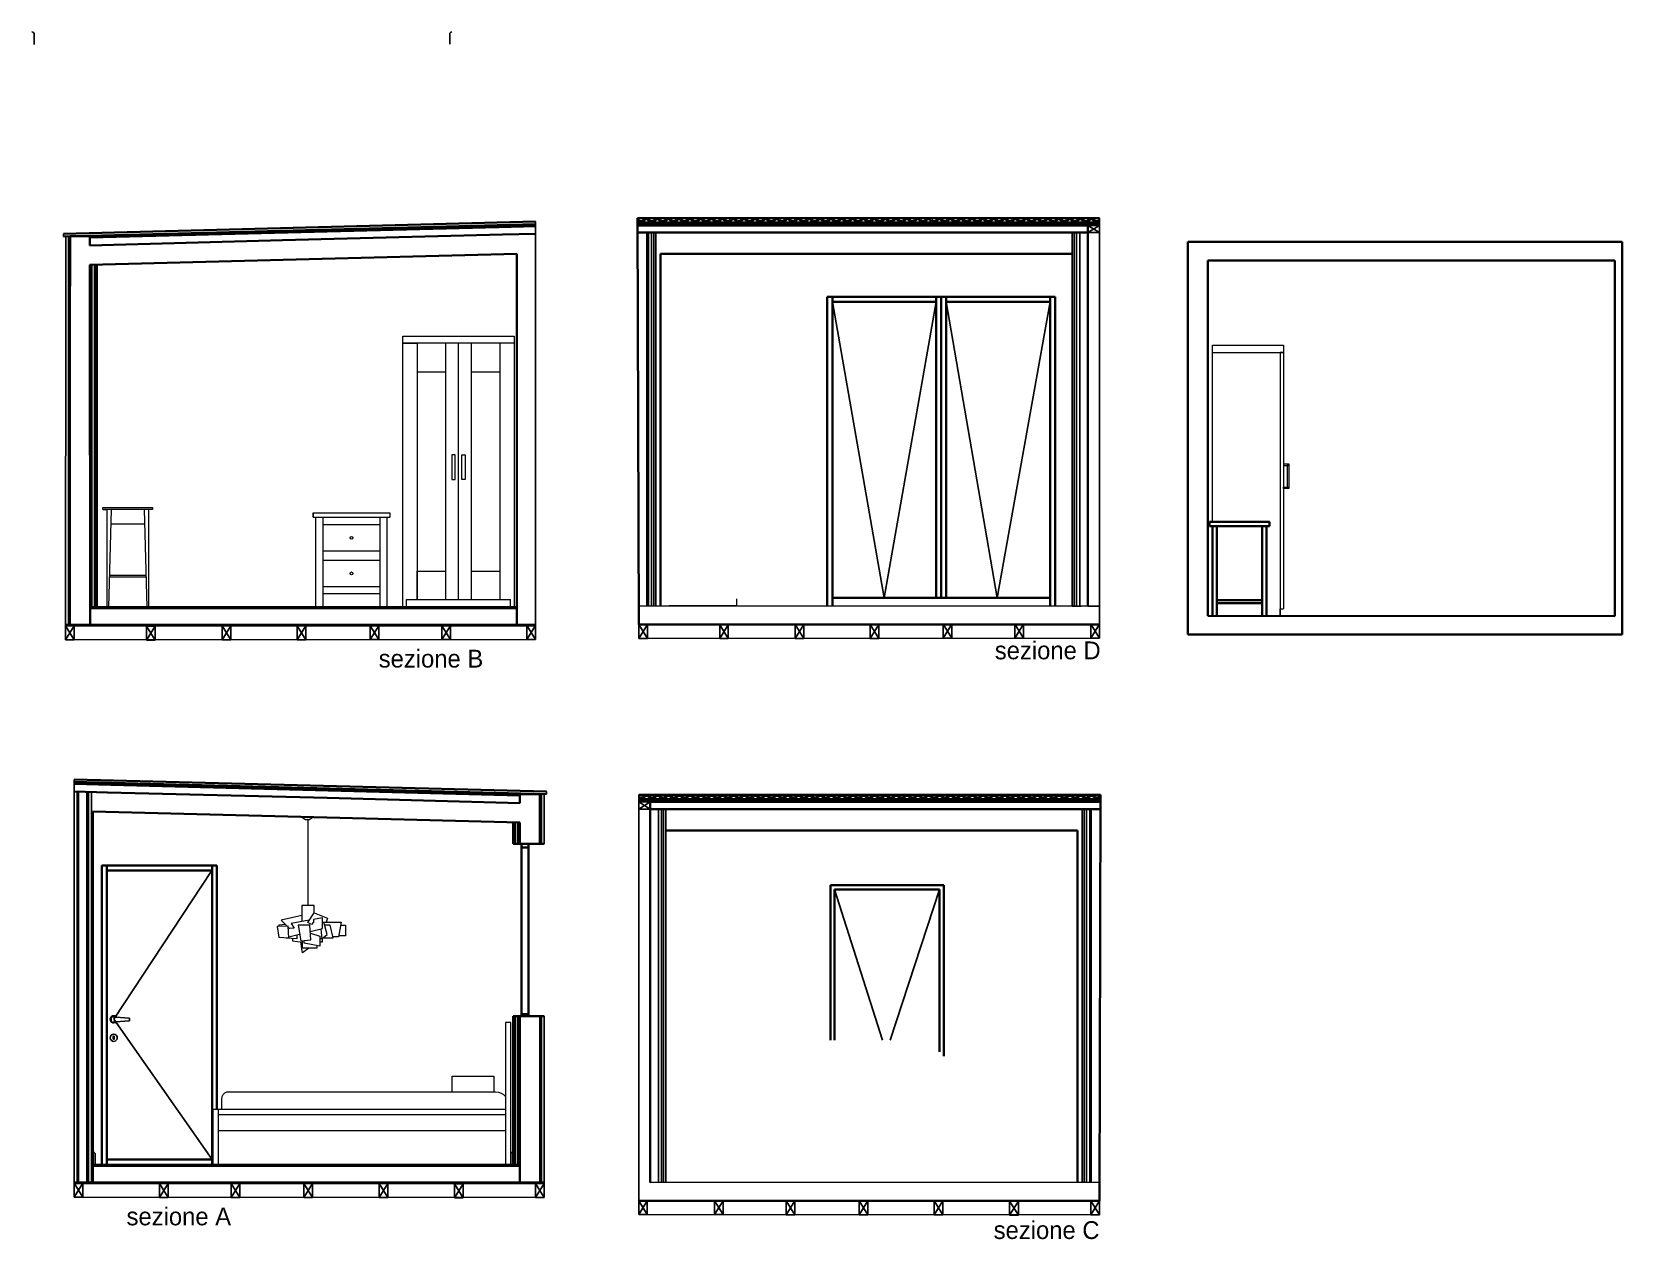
# Model space of a CAD drawing. Header units: millimetres. Extents: x -14534 to 38786, y 3807 to 47715.
# Drawn here: x 27617 to 38786, y 3807 to 12286 of the extents above; entities that cross this region are included whole.
import ezdxf

# ---------------------------------------------------------------- set-up
doc = ezdxf.new("R2010")
doc.units = ezdxf.units.MM
for name, color, linetype, lineweight in [('A-DETL', 6, 'Continuous', 25), ('A-DOOR-FULL', 4, 'Continuous', 25), ('A-ELEV-MBE1', 7, 'Continuous', 35), ('A-ELEV-MBE2', 4, 'Continuous', 25), ('A-FURN', 8, 'Continuous', 18), ('A-GLAZ-FULL', 4, 'Continuous', 25), ('A-WALL-FULL', 7, 'Continuous', 35)]:
    doc.layers.add(name, color=color, linetype=linetype, lineweight=lineweight)

msp = doc.modelspace()

# ---------------------------------------------------------------- hatches: boundary and pattern name
at = {"layer": 'A-ELEV-MBE1'}
h = msp.add_hatch(dxfattribs=at)
h.set_pattern_fill('ANSI31', color=256, scale=100, style=0)
h.set_pattern_definition([(45, (8474.479, -7111.299), (-8.838835, 8.838835), [])])
h.paths.add_polyline_path([(31872, 10946), (35114, 10946), (35114, 10931), (31872, 10931)])
h = msp.add_hatch(dxfattribs=at)
h.set_pattern_fill('ANSI31', color=256, scale=100, style=0)
h.set_pattern_definition([(45, (11477.317, -7111.299), (-8.838835, 8.838835), [])])
h.paths.add_polyline_path([(31872, 10946), (31872, 10931), (32030, 10931), (32030, 10946)])
h = msp.add_hatch(dxfattribs=at)
h.set_pattern_fill('ANSI31', color=256, scale=100, style=0)
h.set_pattern_definition([(45, (5109.219, -11159.904), (-8.8388348, 8.8388348), [])])
h.paths.add_polyline_path([(35121, 6897), (31879, 6897), (31879, 6882), (35121, 6882)])
h = msp.add_hatch(dxfattribs=at)
h.set_pattern_fill('ANSI31', color=256, scale=100, style=0)
h.set_pattern_definition([(45, (8112.057, -11159.904), (-8.838835, 8.838835), [])])
h.paths.add_polyline_path([(35121, 6897), (35121, 6882), (34963, 6882), (34963, 6897)])

# ---------------------------------------------------------------- linework, layer by layer
for p, q in [((31155, 8116), (31155, 10953)), ((35114, 10977), (35114, 10926)), ((27838, 10867), (27838, 10849)), ((27855, 10500), (27855, 10850)), ((27875, 10500), (27875, 10850)), ((31937, 8255), (31937, 10876)), ((31947, 8255), (31947, 10876)), ((31969, 8255), (31969, 10876)), ((31984, 8255), (31984, 10876)), ((31999, 8255), (31999, 10876)), ((34923, 8252), (34923, 10876)), ((34938, 8252), (34938, 10876)), ((34953, 8252), (34953, 10876)), ((34976, 8252), (34976, 10876)), ((35033, 10926), (35114, 10926)), ((35033, 10876), (35114, 10926)), ((35033, 10926), (35114, 10876)), ((35114, 10876), (35033, 10876)), ((35114, 10926), (35114, 10876)), ((35114, 8252), (35114, 10876)), ((27854, 8114), (27855, 10500)), ((27875, 8124), (27875, 10500)), ((27885, 10500), (27885, 8124)), ((35033, 8252), (31879, 8254)), ((35114, 8252), (35114, 8028)), ((27854, 8016), (27854, 8114)), ((27915, 8114), (27854, 8114)), ((27854, 8114), (27915, 8016)), ((27915, 8114), (27854, 8016)), ((27875, 8124), (27855, 8124)), ((27885, 8124), (27875, 8124)), ((27885, 8124), (31155, 8124)), ((27915, 8016), (27915, 8114)), ((28423, 8014), (28423, 8112)), ((28484, 8112), (28423, 8112)), ((28423, 8112), (28484, 8014)), ((28484, 8112), (28423, 8014)), ((28484, 8014), (28484, 8112)), ((28954, 8016), (28954, 8114)), ((29015, 8114), (28954, 8114)), ((28954, 8114), (29015, 8016)), ((29015, 8114), (28954, 8016)), ((29015, 8016), (29015, 8114)), ((29481, 8016), (29481, 8114)), ((29541, 8114), (29481, 8114)), ((29481, 8114), (29541, 8016)), ((29541, 8114), (29481, 8016)), ((29541, 8016), (29541, 8114)), ((29992, 8017), (29992, 8115)), ((30053, 8115), (29992, 8115)), ((29992, 8115), (30053, 8017)), ((30053, 8115), (29992, 8017)), ((30053, 8017), (30053, 8115)), ((30496, 8017), (30496, 8115)), ((30557, 8115), (30496, 8115)), ((30496, 8115), (30557, 8017)), ((30557, 8115), (30496, 8017)), ((30557, 8017), (30557, 8115)), ((31024, 8124), (31034, 8124)), ((31094, 8018), (31094, 8116)), ((31155, 8116), (31094, 8116)), ((31094, 8116), (31155, 8018)), ((31155, 8116), (31094, 8018)), ((31155, 8018), (31155, 8116)), ((31879, 8026), (31879, 8124)), ((31940, 8124), (31879, 8124)), ((31879, 8124), (31940, 8026)), ((31940, 8124), (31879, 8026)), ((31940, 8026), (31940, 8124)), ((32448, 8024), (32448, 8122)), ((32508, 8122), (32448, 8122)), ((32448, 8122), (32508, 8024)), ((32508, 8122), (32448, 8024)), ((32508, 8024), (32508, 8122)), ((32978, 8026), (32978, 8124)), ((33039, 8124), (32978, 8124)), ((32978, 8124), (33039, 8026)), ((33039, 8124), (32978, 8026)), ((33039, 8026), (33039, 8124)), ((33505, 8026), (33505, 8124)), ((33566, 8124), (33505, 8124)), ((33505, 8124), (33566, 8026)), ((33566, 8124), (33505, 8026)), ((33566, 8026), (33566, 8124)), ((34017, 8027), (34017, 8125)), ((34077, 8125), (34017, 8125)), ((34017, 8125), (34077, 8027)), ((34077, 8125), (34017, 8027)), ((34077, 8027), (34077, 8125)), ((34521, 8027), (34521, 8125)), ((34581, 8125), (34521, 8125)), ((34521, 8125), (34581, 8027)), ((34581, 8125), (34521, 8027)), ((34581, 8027), (34581, 8125)), ((35054, 8027), (35054, 8125)), ((35115, 8125), (35054, 8125)), ((35054, 8125), (35115, 8027)), ((35115, 8125), (35054, 8027)), ((35115, 8027), (35115, 8125)), ((27854, 8016), (27915, 8016)), ((31094, 8018), (27885, 8016)), ((28423, 8014), (28484, 8014)), ((28954, 8016), (29015, 8016)), ((29481, 8016), (29541, 8016)), ((29992, 8017), (30053, 8017)), ((30496, 8017), (30557, 8017)), ((31094, 8018), (31155, 8018)), ((31879, 8026), (31940, 8026)), ((35114, 8028), (31909, 8026)), ((32448, 8024), (32508, 8024)), ((32978, 8026), (33039, 8026)), ((33505, 8026), (33566, 8026)), ((34017, 8027), (34077, 8027)), ((34521, 8027), (34581, 8027)), ((35054, 8027), (35115, 8027)), ((27915, 4199), (27915, 7036)), ((27935, 4207), (27935, 6950)), ((27945, 4207), (27945, 6949)), ((28004, 4207), (28004, 6948)), ((28014, 4207), (28014, 6948)), ((28036, 4207), (28036, 6947)), ((31195, 6582), (31195, 6933)), ((31215, 6582), (31215, 6932)), ((31232, 6950), (31232, 6932)), ((31879, 6928), (31879, 6877)), ((31960, 6877), (31879, 6877)), ((31879, 6877), (31879, 6827)), ((31960, 6827), (31879, 6877)), ((31960, 6877), (31879, 6827)), ((31879, 4204), (31879, 6827)), ((31879, 6827), (31960, 6827)), ((32017, 4204), (32017, 6827)), ((32039, 4204), (32039, 6827)), ((32054, 4204), (32054, 6827)), ((32069, 4204), (32069, 6827)), ((34993, 4206), (34993, 6827)), ((35008, 4206), (35008, 6827)), ((35023, 4206), (35023, 6827)), ((35046, 4206), (35046, 6827)), ((35056, 4206), (35056, 6827)), ((31185, 5372), (31185, 4207)), ((31195, 4207), (31195, 5372)), ((31215, 4197), (31215, 5372)), ((28061, 4409), (28061, 4331)), ((30981, 4329), (30981, 4409)), ((31185, 4207), (27915, 4207)), ((27915, 4101), (27915, 4199)), ((27915, 4199), (27976, 4199)), ((27976, 4199), (27915, 4101)), ((27915, 4199), (27976, 4101)), ((27976, 4101), (27976, 4199)), ((28046, 4207), (28036, 4207)), ((28513, 4100), (28513, 4198)), ((28513, 4198), (28574, 4198)), ((28574, 4198), (28513, 4100)), ((28513, 4198), (28574, 4100)), ((28574, 4100), (28574, 4198)), ((29017, 4100), (29017, 4197)), ((29017, 4197), (29077, 4197)), ((29077, 4197), (29017, 4100)), ((29017, 4197), (29077, 4100)), ((29077, 4100), (29077, 4197)), ((29528, 4099), (29528, 4197)), ((29528, 4197), (29589, 4197)), ((29589, 4197), (29528, 4099)), ((29528, 4197), (29589, 4099)), ((29589, 4099), (29589, 4197)), ((30055, 4099), (30055, 4197)), ((30055, 4197), (30116, 4197)), ((30116, 4197), (30055, 4099)), ((30055, 4197), (30116, 4099)), ((30116, 4099), (30116, 4197)), ((30586, 4097), (30586, 4195)), ((30586, 4195), (30646, 4195)), ((30646, 4195), (30586, 4097)), ((30586, 4195), (30646, 4097)), ((30646, 4097), (30646, 4195)), ((31155, 4099), (31155, 4197)), ((31155, 4197), (31215, 4197)), ((31215, 4197), (31155, 4099)), ((31155, 4197), (31215, 4099)), ((31185, 4207), (31195, 4207)), ((31195, 4207), (31215, 4207)), ((31215, 4099), (31215, 4197)), ((31879, 4204), (31879, 4075)), ((31960, 4204), (35114, 4206)), ((27976, 4101), (27915, 4101)), ((27976, 4101), (31185, 4099)), ((28574, 4100), (28513, 4100)), ((29077, 4100), (29017, 4100)), ((29589, 4099), (29528, 4099)), ((30116, 4099), (30055, 4099)), ((30646, 4097), (30586, 4097)), ((31215, 4099), (31155, 4099)), ((31879, 3979), (31879, 4077)), ((31879, 4077), (31939, 4077)), ((31939, 4077), (31879, 3979)), ((31879, 4077), (31939, 3979)), ((31939, 3979), (31939, 4077)), ((32412, 3979), (32412, 4077)), ((32412, 4077), (32472, 4077)), ((32472, 4077), (32412, 3979)), ((32412, 4077), (32472, 3979)), ((32472, 3979), (32472, 4077)), ((32915, 3978), (32915, 4076)), ((32915, 4076), (32976, 4076)), ((32976, 4076), (32915, 3978)), ((32915, 4076), (32976, 3978)), ((32976, 3978), (32976, 4076)), ((33427, 3977), (33427, 4075)), ((33427, 4075), (33487, 4075)), ((33487, 4075), (33427, 3977)), ((33427, 4075), (33487, 3977)), ((33487, 3977), (33487, 4075)), ((33954, 3977), (33954, 4075)), ((33954, 4075), (34014, 4075)), ((34014, 4075), (33954, 3977)), ((33954, 4075), (34014, 3977)), ((34014, 3977), (34014, 4075)), ((34484, 3976), (34484, 4074)), ((34484, 4074), (34545, 4074)), ((34545, 4074), (34484, 3976)), ((34484, 4074), (34545, 3976)), ((34545, 3976), (34545, 4074)), ((35053, 3977), (35053, 4075)), ((35053, 4075), (35114, 4075)), ((35114, 4075), (35053, 3977)), ((35053, 4075), (35114, 3977)), ((35114, 3977), (35114, 4075)), ((31879, 3979), (35083, 3977)), ((31939, 3979), (31879, 3979)), ((32472, 3979), (32412, 3979)), ((32976, 3978), (32915, 3978)), ((33487, 3977), (33427, 3977)), ((34014, 3977), (33954, 3977)), ((34545, 3976), (34484, 3976)), ((35114, 3977), (35053, 3977))]:
    msp.add_line(p, q)
for points in [[(34923, 8252), (34938, 8252), (34953, 8252), (34976, 8252), (34986, 8252)], [(35114, 8252), (35033, 8252)]]:
    msp.add_lwpolyline(points)
for centre, start, end in [((28046, 4402), 25.4293, 90.3196), ((30996, 4402), 89.6804, 154.5706)]:
    msp.add_arc(centre, 16.5, start, end)
at = {"layer": 'A-DETL'}
for p, q in [((27632, 12196), (27632, 12276)), ((30552, 12276), (30552, 12198))]:
    msp.add_line(p, q, dxfattribs=at)
for centre, start, end in [((27617, 12269), 25.4294, 90.3196), ((30567, 12269), 89.6804, 154.5707)]:
    msp.add_arc(centre, 16.5, start, end, dxfattribs=at)
at = {"layer": 'A-DOOR-FULL'}
for p, q in [((28173, 5369), (28173, 5330)), ((28303, 5359), (28173, 5369)), ((28303, 5339), (28173, 5330)), ((28303, 5359), (28303, 5339))]:
    msp.add_line(p, q, dxfattribs=at)
msp.add_lwpolyline([(28188, 5229), (28188, 5213, 1), (28196, 5213), (28196, 5228, 0.937392), (28188, 5229, 1)], format="xyb", dxfattribs=at)
msp.add_circle((28192, 5221), 25, dxfattribs=at)
for start, end in [(139.5658, 220.4342), (37.6575, 134.1429), (234.4239, 313.7757)]:
    msp.add_arc((28192, 5351), 25, start, end, dxfattribs=at)
at = {"layer": 'A-ELEV-MBE1'}
for p, q in [((27838, 10867), (31155, 10953)), ((35114, 10977), (31871, 10977)), ((31879, 8124), (31871, 10977)), ((31876, 10965), (31871, 10962)), ((32257, 10964), (32253, 10961)), ((32295, 10964), (32299, 10961)), ((33362, 10964), (33366, 10961)), ((33934, 10964), (33930, 10961)), ((33972, 10964), (33976, 10961)), ((27838, 10849), (31155, 10935)), ((27885, 10500), (27885, 10850)), ((27885, 10850), (28025, 10850)), ((28025, 10850), (30896, 10924)), ((28025, 10840), (30896, 10914)), ((28025, 10850), (28025, 10786)), ((29377, 10822), (30923, 10861)), ((30896, 10914), (30896, 10924)), ((30898, 10914), (30899, 10924)), ((30898, 10914), (31155, 10921)), ((30899, 10924), (31155, 10931)), ((30923, 10861), (31155, 10867)), ((32030, 10931), (31872, 10931)), ((32030, 10926), (31872, 10926)), ((32030, 10876), (31872, 10876)), ((31873, 10946), (31893, 10946)), ((35114, 10946), (31893, 10946)), ((35114, 10931), (31893, 10931)), ((35033, 10926), (31893, 10926)), ((35033, 10876), (31893, 10876)), ((32088, 10876), (32038, 10876)), ((33014, 10876), (32964, 10876)), ((33946, 10876), (33896, 10876)), ((34888, 10876), (34838, 10876)), ((35033, 10926), (35033, 8252)), ((28025, 10786), (29377, 10822)), ((29381, 10685), (31024, 10727)), ((31024, 10727), (31024, 8124)), ((34923, 10726), (32033, 10726)), ((32033, 8254), (32033, 10726)), ((28025, 10650), (29381, 10685)), ((28025, 10650), (28025, 10500)), ((28025, 10500), (28026, 8124)), ((33203, 8255), (33203, 10425)), ((33203, 10425), (33968, 10425)), ((33239, 10425), (33239, 8900)), ((33239, 10390), (33968, 10390)), ((33239, 8255), (33239, 10390)), ((33239, 10389), (33239, 10354)), ((33968, 10425), (34803, 10425)), ((33968, 10425), (33968, 8310)), ((34003, 8310), (34003, 10425)), ((34039, 10390), (34039, 10425)), ((34039, 10425), (34039, 8310)), ((34768, 10390), (34039, 10390)), ((34768, 8252), (34768, 10425)), ((34803, 10425), (34803, 8252)), ((33239, 8310), (34768, 8310)), ((31024, 8248), (28026, 8246)), ((31024, 8238), (28026, 8236)), ((31879, 8254), (31879, 8254)), ((27885, 8114), (31155, 8116)), ((35114, 8124), (31879, 8124)), ((31909, 8124), (35114, 8124)), ((31232, 6950), (27915, 7036)), ((31232, 6932), (27915, 7018)), ((28171, 7007), (27915, 7014)), ((28171, 6997), (27915, 7004)), ((28147, 6944), (27915, 6950)), ((29692, 6905), (28147, 6944)), ((28171, 6997), (28171, 7007)), ((31045, 6933), (28174, 7007)), ((28174, 6997), (28174, 7007)), ((31045, 6923), (28174, 6997)), ((31185, 6933), (31045, 6933)), ((31045, 6933), (31045, 6869)), ((31185, 6582), (31185, 6933)), ((31879, 6928), (35121, 6928)), ((35114, 4075), (35121, 6928)), ((31045, 6869), (29692, 6905)), ((31879, 6897), (35100, 6897)), ((31879, 6882), (35100, 6882)), ((31960, 6877), (35100, 6877)), ((31960, 6877), (31960, 4204)), ((31960, 6827), (35100, 6827)), ((32105, 6827), (32155, 6827)), ((33021, 6916), (33017, 6913)), ((33047, 6827), (33097, 6827)), ((33059, 6916), (33063, 6913)), ((33631, 6916), (33627, 6913)), ((33978, 6827), (34028, 6827)), ((34697, 6916), (34694, 6913)), ((34736, 6916), (34739, 6913)), ((34905, 6827), (34955, 6827)), ((34963, 6882), (35121, 6882)), ((34963, 6877), (35121, 6877)), ((34963, 6827), (35121, 6827)), ((35120, 6897), (35100, 6897)), ((35117, 6917), (35121, 6914)), ((29689, 6768), (28046, 6810)), ((28046, 6810), (28046, 4207)), ((31045, 6733), (29689, 6768)), ((31045, 6733), (31045, 6582)), ((32069, 6677), (34960, 6677)), ((34960, 4206), (34960, 6677)), ((30996, 6582), (31215, 6582)), ((31105, 6582), (31055, 6583)), ((31055, 5372), (31055, 6582)), ((31105, 6557), (31055, 6557)), ((31105, 5372), (31105, 6582)), ((31105, 5372), (31105, 6582)), ((28108, 6432), (28917, 6432)), ((28108, 4331), (28108, 6432)), ((28143, 6432), (28143, 4331)), ((28882, 6396), (28143, 6396)), ((28883, 4331), (28883, 6432)), ((28917, 6432), (28917, 4719)), ((33225, 5204), (33225, 6293)), ((33225, 6293), (33522, 6293)), ((33255, 6263), (33992, 6263)), ((33255, 5204), (33255, 6263)), ((33522, 6293), (34022, 6293)), ((33992, 5123), (33992, 6263)), ((34022, 5093), (34022, 6293)), ((30996, 5372), (31215, 5372)), ((31044, 5372), (31043, 4207)), ((31105, 5387), (31055, 5387)), ((31105, 5387), (31055, 5387)), ((31105, 5372), (31055, 5372)), ((28883, 4366), (28143, 4366)), ((28046, 4331), (31043, 4329)), ((28046, 4321), (31043, 4319)), ((31185, 4197), (27915, 4199)), ((35114, 4206), (35114, 4206)), ((35083, 4075), (31879, 4077)), ((31879, 4075), (35114, 4075))]:
    msp.add_line(p, q, dxfattribs=at)
for centre, radius, start, end in [((31895, 10980), 29.7, 216.8547, 320.5759), ((31895, 10980), 24.7, 217.0609, 320.5759), ((31933, 10949), 24.7, 39.4241, 140.5759), ((31933, 10949), 19.7, 39.4241, 140.5759), ((31971, 10980), 29.7, 219.4241, 320.5759), ((31971, 10980), 24.7, 219.4241, 320.5759), ((32009, 10949), 24.7, 39.4241, 140.5759), ((32009, 10949), 19.7, 39.4241, 140.5759), ((32048, 10980), 29.7, 219.4241, 320.5759), ((32048, 10980), 24.7, 219.4241, 320.5759), ((32086, 10949), 24.7, 39.4241, 140.5759), ((32086, 10949), 19.7, 39.4241, 140.5759), ((32124, 10980), 29.7, 219.4241, 320.5759), ((32124, 10980), 24.7, 219.4241, 320.5759), ((32162, 10949), 24.7, 39.4241, 140.5759), ((32162, 10949), 19.7, 39.4241, 140.5759), ((32200, 10980), 29.7, 219.4241, 320.5759), ((32200, 10980), 24.7, 219.4241, 320.5759), ((32238, 10949), 24.7, 39.4241, 140.5759), ((32238, 10949), 19.7, 39.4241, 140.5759), ((32276, 10980), 29.7, 219.4241, 320.5759), ((32276, 10980), 29.7, 219.4241, 320.5759), ((32276, 10980), 24.7, 219.4241, 320.5759), ((32276, 10980), 24.7, 219.4241, 320.5759), ((32314, 10949), 24.7, 39.4241, 140.5759), ((32314, 10949), 19.7, 39.4241, 140.5759), ((32352, 10980), 29.7, 219.4241, 320.5759), ((32352, 10980), 24.7, 219.4241, 320.5759), ((32390, 10949), 24.7, 39.4241, 140.5759), ((32390, 10949), 19.7, 39.4241, 140.5759), ((32429, 10980), 29.7, 219.4241, 320.5759), ((32429, 10980), 24.7, 219.4241, 320.5759), ((32467, 10949), 24.7, 39.4241, 140.5759), ((32467, 10949), 19.7, 39.4241, 140.5759), ((32505, 10980), 29.7, 219.4241, 320.5759), ((32505, 10980), 24.7, 219.4241, 320.5759), ((32543, 10949), 24.7, 39.4241, 140.5759), ((32543, 10949), 19.7, 39.4241, 140.5759), ((32581, 10980), 29.7, 219.4241, 320.5759), ((32581, 10980), 24.7, 219.4241, 320.5759), ((32619, 10949), 24.7, 39.4241, 140.5759), ((32619, 10949), 19.7, 39.4241, 140.5759), ((32657, 10980), 29.7, 219.4241, 320.5759), ((32657, 10980), 24.7, 219.4241, 320.5759), ((32695, 10949), 24.7, 39.4241, 140.5759), ((32695, 10949), 19.7, 39.4241, 140.5759), ((32733, 10980), 29.7, 219.4241, 320.5759), ((32733, 10980), 24.7, 219.4241, 320.5759), ((32771, 10949), 24.7, 39.4241, 140.5759), ((32771, 10949), 19.7, 39.4241, 140.5759), ((32810, 10980), 29.7, 219.4241, 320.5759), ((32810, 10980), 24.7, 219.4241, 320.5759), ((32848, 10949), 24.7, 39.4241, 140.5759), ((32848, 10949), 19.7, 39.4241, 140.5759), ((32886, 10980), 29.7, 219.4241, 320.5759), ((32886, 10980), 24.7, 219.4241, 320.5759), ((32924, 10949), 24.7, 39.4241, 140.5759), ((32924, 10949), 19.7, 39.4241, 140.5759), ((32962, 10980), 29.7, 219.4241, 320.5759), ((32962, 10980), 24.7, 219.4241, 320.5759), ((33000, 10949), 24.7, 39.4241, 140.5759), ((33000, 10949), 19.7, 39.4241, 140.5759), ((33038, 10980), 29.7, 219.4241, 320.5759), ((33038, 10980), 24.7, 219.4241, 320.5759), ((33076, 10949), 24.7, 39.4241, 140.5759), ((33076, 10949), 19.7, 39.4241, 140.5759), ((33114, 10980), 29.7, 219.4241, 320.5759), ((33114, 10980), 24.7, 219.4241, 320.5759), ((33152, 10949), 24.7, 39.4241, 140.5759), ((33152, 10949), 19.7, 39.4241, 140.5759), ((33191, 10980), 29.7, 219.4241, 320.5759), ((33191, 10980), 24.7, 219.4241, 320.5759), ((33229, 10949), 24.7, 39.4241, 140.5759), ((33229, 10949), 19.7, 39.4241, 140.5759), ((33267, 10980), 29.7, 219.4241, 320.5759), ((33267, 10980), 24.7, 219.4241, 320.5759), ((33305, 10949), 24.7, 39.4241, 140.5759), ((33305, 10949), 24.7, 39.4241, 140.5759), ((33305, 10949), 19.7, 39.4241, 140.5759), ((33305, 10949), 19.7, 39.4241, 140.5759), ((33343, 10980), 29.7, 219.4241, 320.5759), ((33343, 10980), 29.7, 219.4241, 320.5759), ((33343, 10980), 24.7, 219.4241, 320.5759), ((33343, 10980), 24.7, 219.4241, 320.5759), ((33381, 10949), 24.7, 39.4241, 140.5759), ((33381, 10949), 19.7, 39.4241, 140.5759), ((33419, 10980), 29.7, 219.4241, 320.5759), ((33419, 10980), 24.7, 219.4241, 320.5759), ((33457, 10949), 24.7, 39.4241, 140.5759), ((33457, 10949), 19.7, 39.4241, 140.5759), ((33495, 10980), 29.7, 219.4241, 320.5759), ((33495, 10980), 24.7, 219.4241, 320.5759), ((33533, 10949), 24.7, 39.4241, 140.5759), ((33533, 10949), 19.7, 39.4241, 140.5759), ((33572, 10980), 29.7, 219.4241, 320.5759), ((33572, 10980), 24.7, 219.4241, 320.5759), ((33610, 10949), 24.7, 39.4241, 140.5759), ((33610, 10949), 19.7, 39.4241, 140.5759), ((33648, 10980), 29.7, 219.4241, 320.5759), ((33648, 10980), 24.7, 219.4241, 320.5759), ((33686, 10949), 24.7, 39.4241, 140.5759), ((33686, 10949), 19.7, 39.4241, 140.5759), ((33724, 10980), 29.7, 219.4241, 320.5759), ((33724, 10980), 24.7, 219.4241, 320.5759), ((33762, 10949), 24.7, 39.4241, 140.5759), ((33762, 10949), 19.7, 39.4241, 140.5759), ((33800, 10980), 29.7, 219.4241, 320.5759), ((33800, 10980), 24.7, 219.4241, 320.5759), ((33838, 10949), 24.7, 39.4241, 140.5759), ((33838, 10949), 19.7, 39.4241, 140.5759), ((33876, 10980), 29.7, 219.4241, 320.5759), ((33876, 10980), 24.7, 219.4241, 320.5759), ((33914, 10949), 24.7, 39.4241, 140.5759), ((33914, 10949), 19.7, 39.4241, 140.5759), ((33953, 10980), 29.7, 219.4241, 320.5759), ((33953, 10980), 29.7, 219.4241, 320.5759), ((33953, 10980), 24.7, 219.4241, 320.5759), ((33953, 10980), 24.7, 219.4241, 320.5759), ((33991, 10949), 24.7, 39.4241, 140.5759), ((33991, 10949), 19.7, 39.4241, 140.5759), ((34029, 10980), 29.7, 219.4241, 320.5759), ((34029, 10980), 24.7, 219.4241, 320.5759), ((34067, 10949), 24.7, 39.4241, 140.5759), ((34067, 10949), 19.7, 39.4241, 140.5759), ((34105, 10980), 29.7, 219.4241, 320.5759), ((34105, 10980), 24.7, 219.4241, 320.5759), ((34143, 10949), 24.7, 39.4241, 140.5759), ((34143, 10949), 19.7, 39.4241, 140.5759), ((34181, 10980), 29.7, 219.4241, 320.5759), ((34181, 10980), 24.7, 219.4241, 320.5759), ((34219, 10949), 24.7, 39.4241, 140.5759), ((34219, 10949), 19.7, 39.4241, 140.5759), ((34257, 10980), 29.7, 219.4241, 320.5759), ((34257, 10980), 24.7, 219.4241, 320.5759), ((34295, 10949), 24.7, 39.4241, 140.5759), ((34295, 10949), 19.7, 39.4241, 140.5759), ((34334, 10980), 29.7, 219.4241, 320.5759), ((34334, 10980), 24.7, 219.4241, 320.5759), ((34372, 10949), 24.7, 39.4241, 140.5759), ((34372, 10949), 19.7, 39.4241, 140.5759), ((34410, 10980), 29.7, 219.4241, 320.5759), ((34410, 10980), 24.7, 219.4241, 320.5759), ((34448, 10949), 24.7, 39.4241, 140.5759), ((34448, 10949), 19.7, 39.4241, 140.5759), ((34486, 10980), 29.7, 219.4241, 320.5759), ((34486, 10980), 24.7, 219.4241, 320.5759), ((34524, 10949), 24.7, 39.4241, 140.5759), ((34524, 10949), 19.7, 39.4241, 140.5759), ((34562, 10980), 29.7, 219.4241, 320.5759), ((34562, 10980), 24.7, 219.4241, 320.5759), ((34600, 10949), 24.7, 39.4241, 140.5759), ((34600, 10949), 19.7, 39.4241, 140.5759), ((34638, 10980), 29.7, 219.4241, 320.5759), ((34638, 10980), 24.7, 219.4241, 320.5759), ((34676, 10949), 24.7, 39.4241, 140.5759), ((34676, 10949), 19.7, 39.4241, 140.5759), ((34715, 10980), 29.7, 219.4241, 320.5759), ((34715, 10980), 24.7, 219.4241, 320.5759), ((34753, 10949), 24.7, 39.4241, 140.5759), ((34753, 10949), 19.7, 39.4241, 140.5759), ((34791, 10980), 29.7, 219.4241, 320.5759), ((34791, 10980), 24.7, 219.4241, 320.5759), ((34829, 10949), 24.7, 39.4241, 140.5759), ((34829, 10949), 19.7, 39.4241, 140.5759), ((34867, 10980), 29.7, 219.4241, 320.5759), ((34867, 10980), 24.7, 219.4241, 320.5759), ((34905, 10949), 24.7, 39.4241, 140.5759), ((34905, 10949), 19.7, 39.4241, 140.5759), ((34943, 10980), 29.7, 219.4241, 320.5759), ((34943, 10980), 24.7, 219.4241, 320.5759), ((34981, 10949), 24.7, 39.4241, 140.5759), ((34981, 10949), 19.7, 39.4241, 140.5759), ((35019, 10980), 29.7, 219.4241, 320.5759), ((35019, 10980), 24.7, 219.4241, 320.5759), ((35057, 10949), 24.7, 39.4241, 140.5759), ((35057, 10949), 19.7, 39.4241, 140.5759), ((35096, 10980), 29.7, 219.4241, 308.6349), ((35096, 10980), 24.7, 219.4241, 318.672), ((31897, 6932), 24.7, 221.328, 320.5759), ((31897, 6932), 29.7, 231.3651, 320.5759), ((31935, 6900), 24.7, 39.4241, 140.5759), ((31935, 6900), 19.7, 39.4241, 140.5759), ((31973, 6932), 29.7, 219.4241, 320.5759), ((31973, 6932), 24.7, 219.4241, 320.5759), ((32011, 6900), 24.7, 39.4241, 140.5759), ((32011, 6900), 19.7, 39.4241, 140.5759), ((32050, 6932), 29.7, 219.4241, 320.5759), ((32050, 6932), 24.7, 219.4241, 320.5759), ((32088, 6900), 24.7, 39.4241, 140.5759), ((32088, 6900), 19.7, 39.4241, 140.5759), ((32126, 6932), 29.7, 219.4241, 320.5759), ((32126, 6932), 24.7, 219.4241, 320.5759), ((32164, 6900), 24.7, 39.4241, 140.5759), ((32164, 6900), 19.7, 39.4241, 140.5759), ((32202, 6932), 29.7, 219.4241, 320.5759), ((32202, 6932), 24.7, 219.4241, 320.5759), ((32240, 6900), 24.7, 39.4241, 140.5759), ((32240, 6900), 19.7, 39.4241, 140.5759), ((32278, 6932), 29.7, 219.4241, 320.5759), ((32278, 6932), 24.7, 219.4241, 320.5759), ((32316, 6900), 24.7, 39.4241, 140.5759), ((32316, 6900), 19.7, 39.4241, 140.5759), ((32354, 6932), 29.7, 219.4241, 320.5759), ((32354, 6932), 24.7, 219.4241, 320.5759), ((32392, 6900), 24.7, 39.4241, 140.5759), ((32392, 6900), 19.7, 39.4241, 140.5759), ((32431, 6932), 29.7, 219.4241, 320.5759), ((32431, 6932), 24.7, 219.4241, 320.5759), ((32469, 6900), 24.7, 39.4241, 140.5759), ((32469, 6900), 19.7, 39.4241, 140.5759), ((32507, 6932), 29.7, 219.4241, 320.5759), ((32507, 6932), 24.7, 219.4241, 320.5759), ((32545, 6900), 24.7, 39.4241, 140.5759), ((32545, 6900), 19.7, 39.4241, 140.5759), ((32583, 6932), 29.7, 219.4241, 320.5759), ((32583, 6932), 24.7, 219.4241, 320.5759), ((32621, 6900), 24.7, 39.4241, 140.5759), ((32621, 6900), 19.7, 39.4241, 140.5759), ((32659, 6932), 29.7, 219.4241, 320.5759), ((32659, 6932), 24.7, 219.4241, 320.5759), ((32697, 6900), 24.7, 39.4241, 140.5759), ((32697, 6900), 19.7, 39.4241, 140.5759), ((32735, 6932), 29.7, 219.4241, 320.5759), ((32735, 6932), 24.7, 219.4241, 320.5759), ((32773, 6900), 24.7, 39.4241, 140.5759), ((32773, 6900), 19.7, 39.4241, 140.5759), ((32812, 6932), 29.7, 219.4241, 320.5759), ((32812, 6932), 24.7, 219.4241, 320.5759), ((32850, 6900), 24.7, 39.4241, 140.5759), ((32850, 6900), 19.7, 39.4241, 140.5759), ((32888, 6932), 29.7, 219.4241, 320.5759), ((32888, 6932), 24.7, 219.4241, 320.5759), ((32926, 6900), 24.7, 39.4241, 140.5759), ((32926, 6900), 19.7, 39.4241, 140.5759), ((32964, 6932), 29.7, 219.4241, 320.5759), ((32964, 6932), 24.7, 219.4241, 320.5759), ((33002, 6900), 24.7, 39.4241, 140.5759), ((33002, 6900), 19.7, 39.4241, 140.5759), ((33040, 6932), 29.7, 219.4241, 320.5759), ((33040, 6932), 29.7, 219.4241, 320.5759), ((33040, 6932), 24.7, 219.4241, 320.5759), ((33040, 6932), 24.7, 219.4241, 320.5759), ((33078, 6900), 24.7, 39.4241, 140.5759), ((33078, 6900), 19.7, 39.4241, 140.5759), ((33116, 6932), 29.7, 219.4241, 320.5759), ((33116, 6932), 24.7, 219.4241, 320.5759), ((33154, 6900), 24.7, 39.4241, 140.5759), ((33154, 6900), 19.7, 39.4241, 140.5759), ((33193, 6932), 29.7, 219.4241, 320.5759), ((33193, 6932), 24.7, 219.4241, 320.5759), ((33231, 6900), 24.7, 39.4241, 140.5759), ((33231, 6900), 19.7, 39.4241, 140.5759), ((33269, 6932), 29.7, 219.4241, 320.5759), ((33269, 6932), 24.7, 219.4241, 320.5759), ((33307, 6900), 24.7, 39.4241, 140.5759), ((33307, 6900), 19.7, 39.4241, 140.5759), ((33345, 6932), 29.7, 219.4241, 320.5759), ((33345, 6932), 24.7, 219.4241, 320.5759), ((33383, 6900), 24.7, 39.4241, 140.5759), ((33383, 6900), 19.7, 39.4241, 140.5759), ((33421, 6932), 29.7, 219.4241, 320.5759), ((33421, 6932), 24.7, 219.4241, 320.5759), ((33459, 6900), 24.7, 39.4241, 140.5759), ((33459, 6900), 19.7, 39.4241, 140.5759), ((33497, 6932), 29.7, 219.4241, 320.5759), ((33497, 6932), 24.7, 219.4241, 320.5759), ((33535, 6900), 24.7, 39.4241, 140.5759), ((33535, 6900), 19.7, 39.4241, 140.5759), ((33574, 6932), 29.7, 219.4241, 320.5759), ((33574, 6932), 24.7, 219.4241, 320.5759), ((33612, 6900), 24.7, 39.4241, 140.5759), ((33612, 6900), 19.7, 39.4241, 140.5759), ((33650, 6932), 29.7, 219.4241, 320.5759), ((33650, 6932), 29.7, 219.4241, 320.5759), ((33650, 6932), 24.7, 219.4241, 320.5759), ((33650, 6932), 24.7, 219.4241, 320.5759), ((33688, 6900), 24.7, 39.4241, 140.5759), ((33688, 6900), 24.7, 39.4241, 140.5759), ((33688, 6900), 19.7, 39.4241, 140.5759), ((33688, 6900), 19.7, 39.4241, 140.5759), ((33726, 6932), 29.7, 219.4241, 320.5759), ((33726, 6932), 24.7, 219.4241, 320.5759), ((33764, 6900), 24.7, 39.4241, 140.5759), ((33764, 6900), 19.7, 39.4241, 140.5759), ((33802, 6932), 29.7, 219.4241, 320.5759), ((33802, 6932), 24.7, 219.4241, 320.5759), ((33840, 6900), 24.7, 39.4241, 140.5759), ((33840, 6900), 19.7, 39.4241, 140.5759), ((33878, 6932), 29.7, 219.4241, 320.5759), ((33878, 6932), 24.7, 219.4241, 320.5759), ((33916, 6900), 24.7, 39.4241, 140.5759), ((33916, 6900), 19.7, 39.4241, 140.5759), ((33955, 6932), 29.7, 219.4241, 320.5759), ((33955, 6932), 24.7, 219.4241, 320.5759), ((33993, 6900), 24.7, 39.4241, 140.5759), ((33993, 6900), 19.7, 39.4241, 140.5759), ((34031, 6932), 29.7, 219.4241, 320.5759), ((34031, 6932), 24.7, 219.4241, 320.5759), ((34069, 6900), 24.7, 39.4241, 140.5759), ((34069, 6900), 19.7, 39.4241, 140.5759), ((34107, 6932), 29.7, 219.4241, 320.5759), ((34107, 6932), 24.7, 219.4241, 320.5759), ((34145, 6900), 24.7, 39.4241, 140.5759), ((34145, 6900), 19.7, 39.4241, 140.5759), ((34183, 6932), 29.7, 219.4241, 320.5759), ((34183, 6932), 24.7, 219.4241, 320.5759), ((34221, 6900), 24.7, 39.4241, 140.5759), ((34221, 6900), 19.7, 39.4241, 140.5759), ((34259, 6932), 29.7, 219.4241, 320.5759), ((34259, 6932), 24.7, 219.4241, 320.5759), ((34297, 6900), 24.7, 39.4241, 140.5759), ((34297, 6900), 19.7, 39.4241, 140.5759), ((34336, 6932), 29.7, 219.4241, 320.5759), ((34336, 6932), 24.7, 219.4241, 320.5759), ((34374, 6900), 24.7, 39.4241, 140.5759), ((34374, 6900), 19.7, 39.4241, 140.5759), ((34412, 6932), 29.7, 219.4241, 320.5759), ((34412, 6932), 24.7, 219.4241, 320.5759), ((34450, 6900), 24.7, 39.4241, 140.5759), ((34450, 6900), 19.7, 39.4241, 140.5759), ((34488, 6932), 29.7, 219.4241, 320.5759), ((34488, 6932), 24.7, 219.4241, 320.5759), ((34526, 6900), 24.7, 39.4241, 140.5759), ((34526, 6900), 19.7, 39.4241, 140.5759), ((34564, 6932), 29.7, 219.4241, 320.5759), ((34564, 6932), 24.7, 219.4241, 320.5759), ((34602, 6900), 24.7, 39.4241, 140.5759), ((34602, 6900), 19.7, 39.4241, 140.5759), ((34640, 6932), 29.7, 219.4241, 320.5759), ((34640, 6932), 24.7, 219.4241, 320.5759), ((34678, 6900), 24.7, 39.4241, 140.5759), ((34678, 6900), 19.7, 39.4241, 140.5759), ((34717, 6932), 29.7, 219.4241, 320.5759), ((34717, 6932), 29.7, 219.4241, 320.5759), ((34717, 6932), 24.7, 219.4241, 320.5759), ((34717, 6932), 24.7, 219.4241, 320.5759), ((34755, 6900), 24.7, 39.4241, 140.5759), ((34755, 6900), 19.7, 39.4241, 140.5759), ((34793, 6932), 29.7, 219.4241, 320.5759), ((34793, 6932), 24.7, 219.4241, 320.5759), ((34831, 6900), 24.7, 39.4241, 140.5759), ((34831, 6900), 19.7, 39.4241, 140.5759), ((34869, 6932), 29.7, 219.4241, 320.5759), ((34869, 6932), 24.7, 219.4241, 320.5759), ((34907, 6900), 24.7, 39.4241, 140.5759), ((34907, 6900), 19.7, 39.4241, 140.5759), ((34945, 6932), 29.7, 219.4241, 320.5759), ((34945, 6932), 24.7, 219.4241, 320.5759), ((34983, 6900), 24.7, 39.4241, 140.5759), ((34983, 6900), 19.7, 39.4241, 140.5759), ((35021, 6932), 29.7, 219.4241, 320.5759), ((35021, 6932), 24.7, 219.4241, 320.5759), ((35059, 6900), 24.7, 39.4241, 140.5759), ((35059, 6900), 19.7, 39.4241, 140.5759), ((35098, 6932), 29.7, 219.4241, 323.1453), ((35098, 6932), 24.7, 219.4241, 322.9391)]:
    msp.add_arc(centre, radius, start, end, dxfattribs=at)
at = {"layer": 'A-ELEV-MBE2'}
for p, q in [((33239, 10390), (33603, 8310)), ((33603, 8310), (33968, 10390)), ((34039, 10390), (34397, 8310)), ((34397, 8310), (34768, 10390)), ((31879, 8255), (31879, 8254)), ((28882, 6396), (28192, 5351)), ((28192, 5351), (28883, 4366)), ((35114, 4206), (35114, 4206))]:
    msp.add_line(p, q, dxfattribs=at)
at = {"layer": 'A-ELEV-MBE2', "ltscale": 0.8}
for p, q in [((33255, 6263), (33591, 5204)), ((33644, 5204), (33992, 6263))]:
    msp.add_line(p, q, dxfattribs=at)
at = {"layer": 'A-FURN'}
for p, q in [((30223, 8248), (30223, 10148)), ((30223, 10148), (31003, 10148)), ((31003, 10098), (30223, 10098)), ((30223, 10098), (30323, 10098)), ((30323, 10098), (30323, 8298)), ((30323, 10098), (30323, 9898)), ((30523, 10098), (30523, 8298)), ((30613, 8298), (30613, 10098)), ((30703, 10098), (30703, 8298)), ((31003, 10098), (30903, 10098)), ((30903, 10098), (30903, 8298)), ((31003, 10148), (31003, 8248)), ((31003, 10148), (31003, 10098)), ((35908, 8844), (35908, 10084)), ((35908, 10084), (36408, 10084)), ((36408, 10084), (36408, 8234)), ((35908, 10034), (36408, 10034)), ((36408, 10034), (36383, 10034)), ((36383, 10034), (36383, 8184)), ((30323, 9898), (30523, 9898)), ((30703, 9898), (30903, 9898)), ((30590, 9315), (30567, 9315)), ((30567, 9315), (30567, 9141)), ((30590, 9315), (30567, 9315)), ((30567, 9315), (30567, 9141)), ((30590, 9315), (30567, 9315)), ((30567, 9315), (30567, 9141)), ((30590, 9315), (30567, 9315)), ((30567, 9315), (30567, 9141)), ((30590, 9141), (30590, 9315)), ((30590, 9141), (30590, 9315)), ((30590, 9141), (30590, 9315)), ((30590, 9141), (30590, 9315)), ((30636, 9315), (30659, 9315)), ((30636, 9141), (30636, 9315)), ((30636, 9315), (30659, 9315)), ((30636, 9141), (30636, 9315)), ((30636, 9315), (30659, 9315)), ((30636, 9141), (30636, 9315)), ((30636, 9315), (30659, 9315)), ((30636, 9141), (30636, 9315)), ((30659, 9315), (30659, 9141)), ((30659, 9315), (30659, 9141)), ((30659, 9315), (30659, 9141)), ((30659, 9315), (30659, 9141)), ((36408, 9251), (36444, 9251)), ((36408, 9251), (36408, 9241)), ((36408, 9241), (36444, 9241)), ((36444, 9241), (36434, 9241)), ((36434, 9241), (36434, 9088)), ((36444, 9251), (36444, 9078)), ((30567, 9141), (30590, 9141)), ((30567, 9141), (30590, 9141)), ((30567, 9141), (30590, 9141)), ((30567, 9141), (30590, 9141)), ((30659, 9141), (30636, 9141)), ((30659, 9141), (30636, 9141)), ((30659, 9141), (30636, 9141)), ((30659, 9141), (30636, 9141)), ((36408, 9078), (36408, 9088)), ((36408, 9088), (36444, 9088)), ((36444, 9078), (36408, 9078)), ((29592, 8877), (29592, 8908)), ((29592, 8908), (30132, 8908)), ((29592, 8908), (29592, 8877)), ((29592, 8877), (30132, 8877)), ((29612, 8248), (29612, 8877)), ((29662, 8338), (29662, 8877)), ((29662, 8825), (30062, 8825)), ((30062, 8338), (30062, 8877)), ((30112, 8248), (30112, 8877)), ((30132, 8908), (30132, 8877)), ((29662, 8640), (30062, 8640)), ((29662, 8575), (30062, 8575)), ((30323, 8298), (30323, 8498)), ((30323, 8498), (30523, 8498)), ((30703, 8498), (30903, 8498)), ((29662, 8390), (30062, 8390)), ((30062, 8338), (29662, 8338)), ((29662, 8248), (29662, 8338)), ((30062, 8248), (30062, 8338)), ((30248, 8248), (30248, 8298)), ((30248, 8298), (30978, 8298)), ((30978, 8248), (30978, 8298)), ((32567, 8254), (32567, 8304)), ((29662, 8248), (29612, 8248)), ((29612, 8248), (29662, 8248)), ((30112, 8248), (30062, 8248)), ((30112, 8248), (30062, 8248)), ((31003, 8248), (30223, 8248)), ((30223, 8248), (30248, 8248)), ((31003, 8248), (30978, 8248)), ((32567, 8254), (32092, 8254)), ((36383, 8184), (36383, 8234)), ((36383, 8234), (36408, 8234)), ((30981, 5329), (30944, 5329)), ((30944, 5329), (30944, 4329)), ((30981, 4329), (30981, 5329)), ((30568, 4840), (30568, 4951)), ((30568, 4951), (30861, 4951)), ((30861, 4951), (30861, 4842)), ((28891, 4329), (28891, 4719)), ((28891, 4719), (30944, 4719)), ((28928, 4329), (28928, 4719)), ((28928, 4682), (30944, 4682)), ((28928, 4569), (30944, 4569)), ((28928, 4329), (28891, 4329)), ((30981, 4329), (30944, 4329))]:
    msp.add_line(p, q, dxfattribs=at)
at = {"layer": 'A-FURN', "lineweight": 13}
for p, q in [((28115, 8946), (28465, 8946)), ((28115, 8931), (28115, 8946)), ((28465, 8946), (28465, 8931)), ((28115, 8931), (28145, 8931)), ((28465, 8931), (28115, 8931)), ((28145, 8246), (28145, 8931)), ((28175, 8931), (28155, 8246)), ((28405, 8931), (28425, 8246)), ((28465, 8931), (28435, 8931)), ((28435, 8931), (28435, 8246)), ((28145, 8246), (28155, 8246)), ((28435, 8246), (28425, 8246))]:
    msp.add_line(p, q, dxfattribs=at)
at = {"layer": 'A-FURN', "lineweight": 9}
for p, q in [((28172, 8831), (28408, 8831)), ((28161, 8457), (28419, 8457)), ((28419, 8467), (28162, 8467))]:
    msp.add_line(p, q, dxfattribs=at)
at = {"layer": 'A-FURN'}
for points in [[(29514, 6771), (29514, 6771), (29539, 6753)], [(29593, 6771), (29514, 6771)], [(29539, 6753), (29568, 6753)], [(29556, 6753), (29552, 6753)], [(29555, 6753), (29555, 6149)], [(29556, 6753), (29556, 6149)], [(29593, 6771), (29593, 6771), (29568, 6753)], [(29599, 6098), (29599, 6149), (29512, 6149), (29512, 6037)], [(29512, 6079), (29368, 6047), (29409, 6005)], [(29564, 6046), (29437, 6024), (29459, 5991), (29426, 5988)], [(29572, 5967), (29658, 5989), (29657, 6063), (29595, 6052), (29595, 6034), (29581, 6017), (29554, 6030), (29599, 6098), (29694, 6062), (29683, 6034)], [(29646, 5984), (29653, 5917), (29690, 5946), (29667, 6034)], [(29657, 6034), (29790, 6034), (29771, 5931), (29731, 5929)], [(29399, 6016), (29351, 6013), (29351, 6002)], [(29478, 5944), (29478, 5917), (29403, 5920), (29403, 5925)], [(29417, 5997), (29426, 5988)], [(29421, 5930), (29497, 5949)], [(29573, 5956), (29639, 5935), (29639, 5864), (29529, 5885), (29529, 5904)], [(29639, 5894), (29658, 5894), (29658, 5921)], [(29662, 5924), (29732, 5924), (29712, 6012), (29673, 6012)], [(29786, 6013), (29820, 6013), (29820, 5936), (29772, 5936)], [(29447, 5918), (29447, 5903), (29517, 5892)], [(29561, 5851), (29517, 5817), (29505, 5894)], [(29619, 5866), (29619, 5851), (29517, 5851), (29517, 5903)], [(29653, 5917), (29639, 5917)]]:
    msp.add_lwpolyline(points, dxfattribs=at)
for points in [[(29417, 6006), (29340, 6002), (29351, 5928), (29421, 5924)], [(29505, 5902), (29577, 5910), (29568, 6013), (29487, 6011)]]:
    msp.add_lwpolyline(points, close=True, dxfattribs=at)
msp.add_lwpolyline([(28950, 4719), (28950, 4791, -0.327878), (28987, 4841), (30874, 4841, -0.224463), (30944, 4808), (30944, 4719)], format="xyb", dxfattribs=at)
for centre in [(29862, 8732), (29862, 8482)]:
    msp.add_circle(centre, 10.2, dxfattribs=at)
at = {"layer": 'A-GLAZ-FULL'}
msp.add_line((38735, 10654), (38733, 8743), dxfattribs=at)
at = {"layer": 'A-WALL-FULL'}
for p, q in [((38786, 10810), (35735, 10810)), ((35735, 8052), (35735, 10810)), ((38786, 10810), (38735, 10810)), ((38735, 10680), (35875, 10680)), ((35875, 8184), (35875, 10680)), ((38735, 8182), (38735, 10680)), ((35888, 8844), (36308, 8844)), ((35888, 8813), (35888, 8844)), ((36308, 8813), (36308, 8844)), ((35908, 8813), (35888, 8813)), ((35908, 8184), (35908, 8813)), ((35908, 8184), (35908, 8813)), ((35908, 8813), (36288, 8813)), ((35938, 8274), (35938, 8813)), ((36258, 8274), (36258, 8813)), ((36288, 8813), (36288, 8184)), ((36288, 8813), (36308, 8813)), ((35938, 8294), (36258, 8294)), ((35938, 8184), (35938, 8274)), ((35938, 8274), (36258, 8274)), ((36258, 8184), (36258, 8274)), ((38735, 8182), (35875, 8184)), ((38786, 8052), (35735, 8052))]:
    msp.add_line(p, q, dxfattribs=at)
at = {"layer": 'A-WALL-FULL', "ltscale": 0.5}
msp.add_line((38786, 10810), (38786, 8052), dxfattribs=at)
at = {"layer": 'A-WALL-FULL', "color": 7}
for p, q in [((28036, 10500), (28036, 10650)), ((28036, 10500), (28036, 10650)), ((28059, 9289), (28059, 10650)), ((28074, 10500), (28074, 10651)), ((28036, 8246), (28036, 10500)), ((28074, 8246), (28074, 10500)), ((28036, 8256), (28036, 9289)), ((28059, 8246), (28059, 9289)), ((30996, 6582), (30996, 6734)), ((31011, 6582), (31011, 6733)), ((31033, 6582), (31033, 6733)), ((31033, 6582), (31033, 6733)), ((31043, 6582), (31043, 6733)), ((30996, 4329), (30996, 5372)), ((31011, 4329), (31011, 5372)), ((31033, 4339), (31033, 5372)), ((31033, 4329), (31033, 5372)), ((31043, 4329), (31043, 5372))]:
    msp.add_line(p, q, dxfattribs=at)

# ---------------------------------------------------------------- texts
at = {"layer": 'A-FURN', "char_height": 125}
for s, insert, attachment_point in [('sezione B', (30787, 7946), 3), ('sezione D', (35123, 8004), 3), ('sezione A', (28282, 4029), 1), ('sezione C', (35115, 3933), 3)]:
    msp.add_mtext_dynamic_manual_height_columns(s, width=2735, gutter_width=12.5, heights=[581], dxfattribs=dict(at, insert=insert, attachment_point=attachment_point))

doc.saveas('drawing.dxf')
